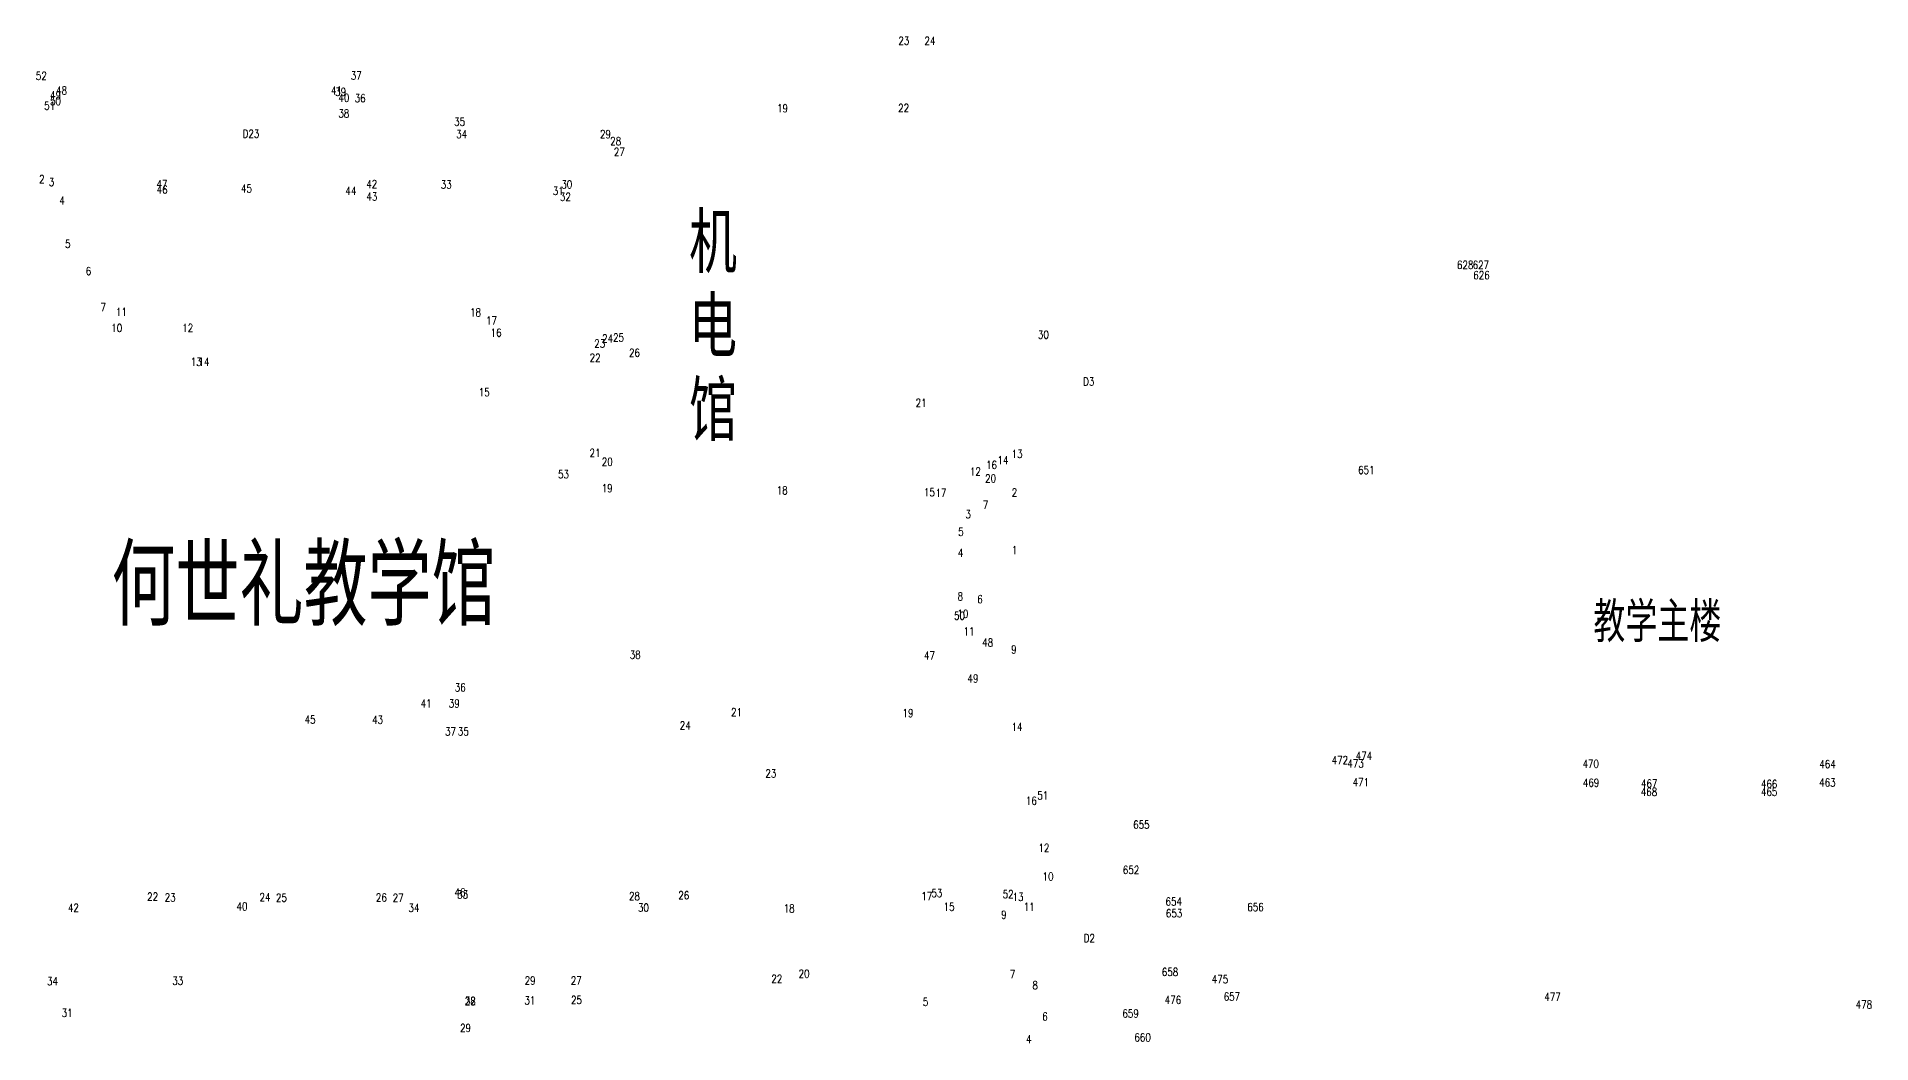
# Model space of a CAD drawing. Extents: x -992 to 2561, y -723 to 1492.
# Drawn here: x 59.4 to 288.7, y -450.6 to -324.8 of the extents above; entities that cross this region are included whole.
import ezdxf
from ezdxf.enums import TextEntityAlignment as Align

# ---------------------------------------------------------------- set-up
doc = ezdxf.new("R2010")
doc.units = 0
doc.header["$LTSCALE"] = 0.5
for name, color, linetype in [('JJ', 2, 'CONTINUOUS'), ('JMD', 6, 'CONTINUOUS'), ('ZDH', 1, 'CONTINUOUS')]:
    doc.layers.add(name, color=color, linetype=linetype)
doc.styles.add('HZ', font='rs.shx', dxfattribs={"width": 0.8, "bigfont": 'hztxt.shx'})

msp = doc.modelspace()

# ---------------------------------------------------------------- texts
at = {"layer": 'JJ', "linetype": 'Continuous', "style": 'HZ', "width": 0.8}
msp.add_text('教学主楼', height=5, dxfattribs=at).set_placement((261.92, -397.71, 3.12), align=Align.MIDDLE)
at = {"layer": 'JMD', "linetype": 'Continuous', "style": 'HZ', "width": 0.8}
for s, p in [('机', (140.92, -354.38, -8.92)), ('电', (140.92, -364.88, -8.92)), ('馆', (140.92, -375.38, -8.92))]:
    msp.add_text(s, height=7.5, dxfattribs=at).set_placement(p)
msp.add_text('何世礼教学馆', height=10, dxfattribs=at).set_placement((92.75, -392.89, -8.92), align=Align.MIDDLE)
at = {"layer": 'ZDH', "linetype": 'Continuous', "style": 'HZ', "width": 0.8}
for s, p in [('23', (167.08, -325.83, 0.19)), ('23', (167.08, -325.83, 0.19)), ('23', (167.08, -325.83, 0.19)), ('23', (167.08, -325.83, 0.19)), ('23', (167.08, -325.83, 0.19)), ('23', (167.08, -325.83, 0.19)), ('23', (167.08, -325.83, 0.19)), ('23', (167.08, -325.83, 0.19)), ('23', (167.08, -325.83, 0.19)), ('23', (167.08, -325.83, 0.19)), ('23', (167.08, -325.83, 0.19)), ('23', (167.08, -325.83, 0.19)), ('23', (167.08, -325.83, 0.19)), ('23', (167.08, -325.83, 0.19)), ('24', (170.34, -325.83, -0.5)), ('24', (170.34, -325.83, -0.5)), ('24', (170.34, -325.83, -0.5)), ('24', (170.34, -325.83, -0.5)), ('24', (170.34, -325.83, -0.5)), ('24', (170.34, -325.83, -0.5)), ('24', (170.34, -325.83, -0.5)), ('24', (170.34, -325.83, -0.5)), ('24', (170.34, -325.83, -0.5)), ('24', (170.34, -325.83, -0.5)), ('24', (170.34, -325.83, -0.5)), ('24', (170.34, -325.83, -0.5)), ('24', (170.34, -325.83, -0.5)), ('24', (170.34, -325.83, -0.5)), ('52', (59.3, -330.22, 0.31)), ('52', (59.3, -330.22, 0.31)), ('52', (59.3, -330.22, 0.31)), ('52', (59.3, -330.22, 0.31)), ('37', (98.66, -330.19, 0.3)), ('37', (98.66, -330.19, 0.3)), ('37', (98.66, -330.19, 0.3)), ('37', (98.66, -330.19, 0.3)), ('49', (61.08, -332.65, -0.19)), ('49', (61.08, -332.65, -0.19)), ('49', (61.08, -332.65, -0.19)), ('49', (61.08, -332.65, -0.19)), ('50', (61.07, -333.38, -0.2)), ('50', (61.07, -333.38, -0.2)), ('50', (61.07, -333.38, -0.2)), ('50', (61.07, -333.38, -0.2)), ('48', (61.83, -332.06, -0.19)), ('48', (61.83, -332.06, -0.19)), ('48', (61.83, -332.06, -0.19)), ('48', (61.83, -332.06, -0.19)), ('41', (96.17, -332.06, -0.15)), ('41', (96.17, -332.06, -0.15)), ('41', (96.17, -332.06, -0.15)), ('41', (96.17, -332.06, -0.15)), ('39', (96.7, -332.23, -0.14)), ('39', (96.7, -332.23, -0.14)), ('39', (96.7, -332.23, -0.14)), ('39', (96.7, -332.23, -0.14)), ('40', (97.11, -332.97, -0.14)), ('40', (97.11, -332.97, -0.14)), ('40', (97.11, -332.97, -0.14)), ('40', (97.11, -332.97, -0.14)), ('36', (99.14, -333.01, 0.4)), ('36', (99.14, -333.01, 0.4)), ('36', (99.14, -333.01, 0.4)), ('36', (99.14, -333.01, 0.4)), ('51', (60.34, -333.95, -0.18)), ('51', (60.34, -333.95, -0.18)), ('51', (60.34, -333.95, -0.18)), ('51', (60.34, -333.95, -0.18)), ('38', (97.1, -334.93, -0.11)), ('38', (97.1, -334.93, -0.11)), ('38', (97.1, -334.93, -0.11)), ('38', (97.1, -334.93, -0.11)), ('19', (151.92, -334.28, -1.03)), ('19', (151.92, -334.28, -1.03)), ('19', (151.92, -334.28, -1.03)), ('19', (151.92, -334.28, -1.03)), ('19', (151.92, -334.28, -1.03)), ('19', (151.92, -334.28, -1.03)), ('19', (151.92, -334.28, -1.03)), ('19', (151.92, -334.28, -1.03)), ('19', (151.92, -334.28, -1.03)), ('19', (151.92, -334.28, -1.03)), ('19', (151.92, -334.28, -1.03)), ('19', (151.92, -334.28, -1.03)), ('19', (151.92, -334.28, -1.03)), ('19', (151.92, -334.28, -1.03)), ('22', (167.05, -334.24, 0.18)), ('22', (167.05, -334.24, 0.18)), ('22', (167.05, -334.24, 0.18)), ('22', (167.05, -334.24, 0.18)), ('22', (167.05, -334.24, 0.18)), ('22', (167.05, -334.24, 0.18)), ('22', (167.05, -334.24, 0.18)), ('22', (167.05, -334.24, 0.18)), ('22', (167.05, -334.24, 0.18)), ('22', (167.05, -334.24, 0.18)), ('22', (167.05, -334.24, 0.18)), ('22', (167.05, -334.24, 0.18)), ('22', (167.05, -334.24, 0.18)), ('22', (167.05, -334.24, 0.18)), ('D23', (85.14, -337.45, 1.08)), ('D23', (85.14, -337.45, 1.08)), ('D23', (85.14, -337.45, 1.08)), ('D23', (85.14, -337.45, 1.08)), ('35', (111.57, -335.96, 0.01)), ('35', (111.57, -335.96, 0.01)), ('35', (111.57, -335.96, 0.01)), ('35', (111.57, -335.96, 0.01)), ('34', (111.83, -337.5, -0.09)), ('34', (111.83, -337.5, -0.09)), ('34', (111.83, -337.5, -0.09)), ('34', (111.83, -337.5, -0.09)), ('29', (129.79, -337.51, -0.09)), ('29', (129.79, -337.51, -0.09)), ('29', (129.79, -337.51, -0.09)), ('29', (129.79, -337.51, -0.09)), ('28', (131.07, -338.38, -0.08)), ('28', (131.07, -338.38, -0.08)), ('28', (131.07, -338.38, -0.08)), ('28', (131.07, -338.38, -0.08)), ('27', (131.53, -339.72, -0.08)), ('27', (131.53, -339.72, -0.08)), ('27', (131.53, -339.72, -0.08)), ('27', (131.53, -339.72, -0.08)), ('2', (59.71, -343.12, -0.17)), ('2', (59.71, -343.12, -0.17)), ('2', (59.71, -343.12, -0.17)), ('2', (59.71, -343.12, -0.17)), ('3', (60.92, -343.49, -0.17)), ('3', (60.92, -343.49, -0.17)), ('3', (60.92, -343.49, -0.17)), ('3', (60.92, -343.49, -0.17)), ('47', (74.37, -343.77, -0.17)), ('47', (74.37, -343.77, -0.17)), ('47', (74.37, -343.77, -0.17)), ('47', (74.37, -343.77, -0.17)), ('46', (74.39, -344.44, -0.08)), ('46', (74.39, -344.44, -0.08)), ('46', (74.39, -344.44, -0.08)), ('46', (74.39, -344.44, -0.08)), ('45', (84.94, -344.3, -0.08)), ('45', (84.94, -344.3, -0.08)), ('45', (84.94, -344.3, -0.08)), ('45', (84.94, -344.3, -0.08)), ('44', (97.98, -344.6, -0.04)), ('44', (97.98, -344.6, -0.04)), ('44', (97.98, -344.6, -0.04)), ('44', (97.98, -344.6, -0.04)), ('42', (100.58, -343.74, -0.11)), ('42', (100.58, -343.74, -0.11)), ('42', (100.58, -343.74, -0.11)), ('42', (100.58, -343.74, -0.11)), ('33', (109.9, -343.81, -0.08)), ('33', (109.9, -343.81, -0.08)), ('33', (109.9, -343.81, -0.08)), ('33', (109.9, -343.81, -0.08)), ('31', (123.9, -344.61, 0)), ('31', (123.9, -344.61, 0)), ('31', (123.9, -344.61, 0)), ('31', (123.9, -344.61, 0)), ('30', (124.96, -343.79, -0.11)), ('30', (124.96, -343.79, -0.11)), ('30', (124.96, -343.79, -0.11)), ('30', (124.96, -343.79, -0.11)), ('4', (62.22, -345.78, -0.18)), ('4', (62.22, -345.78, -0.18)), ('4', (62.22, -345.78, -0.18)), ('4', (62.22, -345.78, -0.18)), ('43', (100.61, -345.32, -0.12)), ('43', (100.61, -345.32, -0.12)), ('43', (100.61, -345.32, -0.12)), ('43', (100.61, -345.32, -0.12)), ('32', (124.79, -345.35, 0.23)), ('32', (124.79, -345.35, 0.23)), ('32', (124.79, -345.35, 0.23)), ('32', (124.79, -345.35, 0.23)), ('5', (62.96, -351.21, -0.18)), ('5', (62.96, -351.21, -0.18)), ('5', (62.96, -351.21, -0.18)), ('5', (62.96, -351.21, -0.18)), ('628', (236.88, -353.85, 0.57)), ('628', (236.88, -353.85, 0.57)), ('627', (238.84, -353.85, 0.58)), ('627', (238.84, -353.85, 0.58)), ('6', (65.53, -354.61, -0.16)), ('6', (65.53, -354.61, -0.16)), ('6', (65.53, -354.61, -0.16)), ('6', (65.53, -354.61, -0.16)), ('626', (238.92, -355.13, 0.59)), ('626', (238.92, -355.13, 0.59)), ('7', (67.38, -359.11, -0.17)), ('7', (67.38, -359.11, -0.17)), ('7', (67.38, -359.11, -0.17)), ('7', (67.38, -359.11, -0.17)), ('11', (69.3, -359.73, -0.18)), ('11', (69.3, -359.73, -0.18)), ('11', (69.3, -359.73, -0.18)), ('11', (69.3, -359.73, -0.18)), ('18', (113.56, -359.78, -0.13)), ('18', (113.56, -359.78, -0.13)), ('18', (113.56, -359.78, -0.13)), ('18', (113.56, -359.78, -0.13)), ('17', (115.55, -360.81, -0.11)), ('17', (115.55, -360.81, -0.11)), ('17', (115.55, -360.81, -0.11)), ('17', (115.55, -360.81, -0.11)), ('10', (68.72, -361.73, -0.06)), ('10', (68.72, -361.73, -0.06)), ('10', (68.72, -361.73, -0.06)), ('10', (68.72, -361.73, -0.06)), ('12', (77.59, -361.72, 0.01)), ('12', (77.59, -361.72, 0.01)), ('12', (77.59, -361.72, 0.01)), ('12', (77.59, -361.72, 0.01)), ('16', (116.13, -362.32, -0.11)), ('16', (116.13, -362.32, -0.11)), ('16', (116.13, -362.32, -0.11)), ('16', (116.13, -362.32, -0.11)), ('24', (130.06, -363.03, -0.1)), ('24', (130.06, -363.03, -0.1)), ('24', (130.06, -363.03, -0.1)), ('24', (130.06, -363.03, -0.1)), ('25', (131.43, -362.93, -0.09)), ('25', (131.43, -362.93, -0.09)), ('25', (131.43, -362.93, -0.09)), ('25', (131.43, -362.93, -0.09)), ('30', (184.52, -362.57, -0.22)), ('30', (184.52, -362.57, -0.22)), ('30', (184.52, -362.57, -0.22)), ('30', (184.52, -362.57, -0.22)), ('30', (184.52, -362.57, -0.22)), ('30', (184.52, -362.57, -0.22)), ('30', (184.52, -362.57, -0.22)), ('30', (184.52, -362.57, -0.22)), ('30', (184.52, -362.57, -0.22)), ('30', (184.52, -362.57, -0.22)), ('30', (184.52, -362.57, -0.22)), ('30', (184.52, -362.57, -0.22)), ('30', (184.52, -362.57, -0.22)), ('30', (184.52, -362.57, -0.22)), ('22', (128.5, -365.45, -0.09)), ('22', (128.5, -365.45, -0.09)), ('22', (128.5, -365.45, -0.09)), ('22', (128.5, -365.45, -0.09)), ('23', (129.07, -363.68, -0.1)), ('23', (129.07, -363.68, -0.1)), ('23', (129.07, -363.68, -0.1)), ('23', (129.07, -363.68, -0.1)), ('26', (133.42, -364.82, 0.01)), ('26', (133.42, -364.82, 0.01)), ('26', (133.42, -364.82, 0.01)), ('26', (133.42, -364.82, 0.01)), ('13', (78.65, -365.96, 0.01)), ('13', (78.65, -365.96, 0.01)), ('13', (78.65, -365.96, 0.01)), ('13', (78.65, -365.96, 0.01)), ('14', (79.63, -365.94, 0)), ('14', (79.63, -365.94, 0)), ('14', (79.63, -365.94, 0)), ('14', (79.63, -365.94, 0)), ('15', (114.65, -369.77, 0)), ('15', (114.65, -369.77, 0)), ('15', (114.65, -369.77, 0)), ('15', (114.65, -369.77, 0)), ('D3', (190.17, -368.42, 1.08)), ('D3', (190.17, -368.42, 1.08)), ('D3', (190.17, -368.42, 1.08)), ('D3', (190.17, -368.42, 1.08)), ('D3', (190.17, -368.42, 1.08)), ('D3', (190.17, -368.42, 1.08)), ('D3', (190.17, -368.42, 1.08)), ('D3', (190.17, -368.42, 1.08)), ('D3', (190.17, -368.42, 1.08)), ('D3', (190.17, -368.42, 1.08)), ('D3', (190.17, -368.42, 1.08)), ('D3', (190.17, -368.42, 1.08)), ('D3', (190.17, -368.42, 1.08)), ('D3', (190.17, -368.42, 1.08)), ('21', (169.23, -371.09, 0.09)), ('21', (169.23, -371.09, 0.09)), ('21', (169.23, -371.09, 0.09)), ('21', (169.23, -371.09, 0.09)), ('21', (169.23, -371.09, 0.09)), ('21', (169.23, -371.09, 0.09)), ('21', (169.23, -371.09, 0.09)), ('21', (169.23, -371.09, 0.09)), ('21', (169.23, -371.09, 0.09)), ('21', (169.23, -371.09, 0.09)), ('21', (169.23, -371.09, 0.09)), ('21', (169.23, -371.09, 0.09)), ('21', (169.23, -371.09, 0.09)), ('21', (169.23, -371.09, 0.09)), ('21', (128.49, -377.34, 0.37)), ('21', (128.49, -377.34, 0.37)), ('21', (128.49, -377.34, 0.37)), ('21', (128.49, -377.34, 0.37)), ('20', (130.02, -378.44, 0.53)), ('20', (130.02, -378.44, 0.53)), ('20', (130.02, -378.44, 0.53)), ('20', (130.02, -378.44, 0.53)), ('16', (178.04, -378.85, -0.1)), ('16', (178.04, -378.85, -0.1)), ('16', (178.04, -378.85, -0.1)), ('16', (178.04, -378.85, -0.1)), ('16', (178.04, -378.85, -0.1)), ('16', (178.04, -378.85, -0.1)), ('16', (178.04, -378.85, -0.1)), ('16', (178.04, -378.85, -0.1)), ('16', (178.04, -378.85, -0.1)), ('16', (178.04, -378.85, -0.1)), ('16', (178.04, -378.85, -0.1)), ('16', (178.04, -378.85, -0.1)), ('16', (178.04, -378.85, -0.1)), ('16', (178.04, -378.85, -0.1)), ('14', (179.45, -378.25, -0.11)), ('14', (179.45, -378.25, -0.11)), ('14', (179.45, -378.25, -0.11)), ('14', (179.45, -378.25, -0.11)), ('14', (179.45, -378.25, -0.11)), ('14', (179.45, -378.25, -0.11)), ('14', (179.45, -378.25, -0.11)), ('14', (179.45, -378.25, -0.11)), ('14', (179.45, -378.25, -0.11)), ('14', (179.45, -378.25, -0.11)), ('14', (179.45, -378.25, -0.11)), ('14', (179.45, -378.25, -0.11)), ('14', (179.45, -378.25, -0.11)), ('14', (179.45, -378.25, -0.11)), ('13', (181.23, -377.46, -0.19)), ('13', (181.23, -377.46, -0.19)), ('13', (181.23, -377.46, -0.19)), ('13', (181.23, -377.46, -0.19)), ('13', (181.23, -377.46, -0.19)), ('13', (181.23, -377.46, -0.19)), ('13', (181.23, -377.46, -0.19)), ('13', (181.23, -377.46, -0.19)), ('13', (181.23, -377.46, -0.19)), ('13', (181.23, -377.46, -0.19)), ('13', (181.23, -377.46, -0.19)), ('13', (181.23, -377.46, -0.19)), ('13', (181.23, -377.46, -0.19)), ('13', (181.23, -377.46, -0.19)), ('53', (124.55, -380.01, 0.53)), ('53', (124.55, -380.01, 0.53)), ('53', (124.55, -380.01, 0.53)), ('53', (124.55, -380.01, 0.53)), ('12', (176.01, -379.67, -0.08)), ('12', (176.01, -379.67, -0.08)), ('12', (176.01, -379.67, -0.08)), ('12', (176.01, -379.67, -0.08)), ('12', (176.01, -379.67, -0.08)), ('12', (176.01, -379.67, -0.08)), ('12', (176.01, -379.67, -0.08)), ('12', (176.01, -379.67, -0.08)), ('12', (176.01, -379.67, -0.08)), ('12', (176.01, -379.67, -0.08)), ('12', (176.01, -379.67, -0.08)), ('12', (176.01, -379.67, -0.08)), ('12', (176.01, -379.67, -0.08)), ('12', (176.01, -379.67, -0.08)), ('20', (177.92, -380.53, -0.11)), ('20', (177.92, -380.53, -0.11)), ('20', (177.92, -380.53, -0.11)), ('20', (177.92, -380.53, -0.11)), ('20', (177.92, -380.53, -0.11)), ('20', (177.92, -380.53, -0.11)), ('20', (177.92, -380.53, -0.11)), ('20', (177.92, -380.53, -0.11)), ('20', (177.92, -380.53, -0.11)), ('20', (177.92, -380.53, -0.11)), ('20', (177.92, -380.53, -0.11)), ('20', (177.92, -380.53, -0.11)), ('20', (177.92, -380.53, -0.11)), ('20', (177.92, -380.53, -0.11)), ('651', (224.53, -379.48, 0.54)), ('651', (224.53, -379.48, 0.54)), ('19', (130.01, -381.76, 0.53)), ('19', (130.01, -381.76, 0.53)), ('19', (130.01, -381.76, 0.53)), ('19', (130.01, -381.76, 0.53)), ('18', (151.88, -382.02, -1.04)), ('18', (151.88, -382.02, -1.04)), ('18', (151.88, -382.02, -1.04)), ('18', (151.88, -382.02, -1.04)), ('18', (151.88, -382.02, -1.04)), ('18', (151.88, -382.02, -1.04)), ('18', (151.88, -382.02, -1.04)), ('18', (151.88, -382.02, -1.04)), ('18', (151.88, -382.02, -1.04)), ('18', (151.88, -382.02, -1.04)), ('18', (151.88, -382.02, -1.04)), ('18', (151.88, -382.02, -1.04)), ('18', (151.88, -382.02, -1.04)), ('18', (151.88, -382.02, -1.04)), ('15', (170.27, -382.25, 0.18)), ('15', (170.27, -382.25, 0.18)), ('15', (170.27, -382.25, 0.18)), ('15', (170.27, -382.25, 0.18)), ('15', (170.27, -382.25, 0.18)), ('15', (170.27, -382.25, 0.18)), ('15', (170.27, -382.25, 0.18)), ('15', (170.27, -382.25, 0.18)), ('15', (170.27, -382.25, 0.18)), ('15', (170.27, -382.25, 0.18)), ('15', (170.27, -382.25, 0.18)), ('15', (170.27, -382.25, 0.18)), ('15', (170.27, -382.25, 0.18)), ('15', (170.27, -382.25, 0.18)), ('17', (171.72, -382.34, 0.19)), ('17', (171.72, -382.34, 0.19)), ('17', (171.72, -382.34, 0.19)), ('17', (171.72, -382.34, 0.19)), ('17', (171.72, -382.34, 0.19)), ('17', (171.72, -382.34, 0.19)), ('17', (171.72, -382.34, 0.19)), ('17', (171.72, -382.34, 0.19)), ('17', (171.72, -382.34, 0.19)), ('17', (171.72, -382.34, 0.19)), ('17', (171.72, -382.34, 0.19)), ('17', (171.72, -382.34, 0.19)), ('17', (171.72, -382.34, 0.19)), ('17', (171.72, -382.34, 0.19)), ('7', (177.63, -383.83, -0.12)), ('7', (177.63, -383.83, -0.12)), ('7', (177.63, -383.83, -0.12)), ('7', (177.63, -383.83, -0.12)), ('7', (177.63, -383.83, -0.12)), ('7', (177.63, -383.83, -0.12)), ('7', (177.63, -383.83, -0.12)), ('7', (177.63, -383.83, -0.12)), ('7', (177.63, -383.83, -0.12)), ('7', (177.63, -383.83, -0.12)), ('7', (177.63, -383.83, -0.12)), ('7', (177.63, -383.83, -0.12)), ('7', (177.63, -383.83, -0.12)), ('7', (177.63, -383.83, -0.12)), ('2', (181.24, -382.29, -0.2)), ('2', (181.24, -382.29, -0.2)), ('2', (181.24, -382.29, -0.2)), ('2', (181.24, -382.29, -0.2)), ('2', (181.24, -382.29, -0.2)), ('2', (181.24, -382.29, -0.2)), ('2', (181.24, -382.29, -0.2)), ('2', (181.24, -382.29, -0.2)), ('2', (181.24, -382.29, -0.2)), ('2', (181.24, -382.29, -0.2)), ('2', (181.24, -382.29, -0.2)), ('2', (181.24, -382.29, -0.2)), ('2', (181.24, -382.29, -0.2)), ('2', (181.24, -382.29, -0.2)), ('3', (175.45, -385, -0.2)), ('3', (175.45, -385, -0.2)), ('3', (175.45, -385, -0.2)), ('3', (175.45, -385, -0.2)), ('3', (175.45, -385, -0.2)), ('3', (175.45, -385, -0.2)), ('3', (175.45, -385, -0.2)), ('3', (175.45, -385, -0.2)), ('3', (175.45, -385, -0.2)), ('3', (175.45, -385, -0.2)), ('3', (175.45, -385, -0.2)), ('3', (175.45, -385, -0.2)), ('3', (175.45, -385, -0.2)), ('3', (175.45, -385, -0.2)), ('5', (174.56, -387.2, -0.13)), ('5', (174.56, -387.2, -0.13)), ('5', (174.56, -387.2, -0.13)), ('5', (174.56, -387.2, -0.13)), ('5', (174.56, -387.2, -0.13)), ('5', (174.56, -387.2, -0.13)), ('5', (174.56, -387.2, -0.13)), ('5', (174.56, -387.2, -0.13)), ('5', (174.56, -387.2, -0.13)), ('5', (174.56, -387.2, -0.13)), ('5', (174.56, -387.2, -0.13)), ('5', (174.56, -387.2, -0.13)), ('5', (174.56, -387.2, -0.13)), ('5', (174.56, -387.2, -0.13)), ('4', (174.51, -389.84, -0.14)), ('4', (174.51, -389.84, -0.14)), ('4', (174.51, -389.84, -0.14)), ('4', (174.51, -389.84, -0.14)), ('4', (174.51, -389.84, -0.14)), ('4', (174.51, -389.84, -0.14)), ('4', (174.51, -389.84, -0.14)), ('4', (174.51, -389.84, -0.14)), ('4', (174.51, -389.84, -0.14)), ('4', (174.51, -389.84, -0.14)), ('4', (174.51, -389.84, -0.14)), ('4', (174.51, -389.84, -0.14)), ('4', (174.51, -389.84, -0.14)), ('4', (174.51, -389.84, -0.14)), ('1', (181.26, -389.48, -0.22)), ('1', (181.26, -389.48, -0.22)), ('1', (181.26, -389.48, -0.22)), ('1', (181.26, -389.48, -0.22)), ('1', (181.26, -389.48, -0.22)), ('1', (181.26, -389.48, -0.22)), ('1', (181.26, -389.48, -0.22)), ('1', (181.26, -389.48, -0.22)), ('1', (181.26, -389.48, -0.22)), ('1', (181.26, -389.48, -0.22)), ('1', (181.26, -389.48, -0.22)), ('1', (181.26, -389.48, -0.22)), ('1', (181.26, -389.48, -0.22)), ('1', (181.26, -389.48, -0.22)), ('8', (174.48, -395.27, 0.56)), ('8', (174.48, -395.27, 0.56)), ('8', (174.48, -395.27, 0.56)), ('8', (174.48, -395.27, 0.56)), ('8', (174.48, -395.27, 0.56)), ('8', (174.48, -395.27, 0.56)), ('8', (174.48, -395.27, 0.56)), ('8', (174.48, -395.27, 0.56)), ('8', (174.48, -395.27, 0.56)), ('8', (174.48, -395.27, 0.56)), ('8', (174.48, -395.27, 0.56)), ('8', (174.48, -395.27, 0.56)), ('8', (174.48, -395.27, 0.56)), ('8', (174.48, -395.27, 0.56)), ('10', (174.46, -397.44, 0.58)), ('10', (174.46, -397.44, 0.58)), ('10', (174.46, -397.44, 0.58)), ('10', (174.46, -397.44, 0.58)), ('10', (174.46, -397.44, 0.58)), ('10', (174.46, -397.44, 0.58)), ('10', (174.46, -397.44, 0.58)), ('10', (174.46, -397.44, 0.58)), ('10', (174.46, -397.44, 0.58)), ('10', (174.46, -397.44, 0.58)), ('10', (174.46, -397.44, 0.58)), ('10', (174.46, -397.44, 0.58)), ('10', (174.46, -397.44, 0.58)), ('10', (174.46, -397.44, 0.58)), ('6', (176.94, -395.62, -0.16)), ('6', (176.94, -395.62, -0.16)), ('6', (176.94, -395.62, -0.16)), ('6', (176.94, -395.62, -0.16)), ('6', (176.94, -395.62, -0.16)), ('6', (176.94, -395.62, -0.16)), ('6', (176.94, -395.62, -0.16)), ('6', (176.94, -395.62, -0.16)), ('6', (176.94, -395.62, -0.16)), ('6', (176.94, -395.62, -0.16)), ('6', (176.94, -395.62, -0.16)), ('6', (176.94, -395.62, -0.16)), ('6', (176.94, -395.62, -0.16)), ('6', (176.94, -395.62, -0.16)), ('50', (174.03, -397.68, 0.75)), ('50', (174.03, -397.68, 0.75)), ('50', (174.03, -397.68, 0.75)), ('50', (174.03, -397.68, 0.75)), ('11', (175.22, -399.64, 0.51)), ('11', (175.22, -399.64, 0.51)), ('11', (175.22, -399.64, 0.51)), ('11', (175.22, -399.64, 0.51)), ('11', (175.22, -399.64, 0.51)), ('11', (175.22, -399.64, 0.51)), ('11', (175.22, -399.64, 0.51)), ('11', (175.22, -399.64, 0.51)), ('11', (175.22, -399.64, 0.51)), ('11', (175.22, -399.64, 0.51)), ('11', (175.22, -399.64, 0.51)), ('11', (175.22, -399.64, 0.51)), ('11', (175.22, -399.64, 0.51)), ('11', (175.22, -399.64, 0.51)), ('48', (177.55, -401.05, -0.07)), ('48', (177.55, -401.05, -0.07)), ('48', (177.55, -401.05, -0.07)), ('48', (177.55, -401.05, -0.07)), ('9', (181.18, -401.9, -0.26)), ('9', (181.18, -401.9, -0.26)), ('9', (181.18, -401.9, -0.26)), ('9', (181.18, -401.9, -0.26)), ('9', (181.18, -401.9, -0.26)), ('9', (181.18, -401.9, -0.26)), ('9', (181.18, -401.9, -0.26)), ('9', (181.18, -401.9, -0.26)), ('9', (181.18, -401.9, -0.26)), ('9', (181.18, -401.9, -0.26)), ('9', (181.18, -401.9, -0.26)), ('9', (181.18, -401.9, -0.26)), ('9', (181.18, -401.9, -0.26)), ('9', (181.18, -401.9, -0.26)), ('38', (133.51, -402.56, 0.45)), ('38', (133.51, -402.56, 0.45)), ('38', (133.51, -402.56, 0.45)), ('38', (133.51, -402.56, 0.45)), ('47', (170.28, -402.65, 0.22)), ('47', (170.28, -402.65, 0.22)), ('47', (170.28, -402.65, 0.22)), ('47', (170.28, -402.65, 0.22)), ('36', (111.65, -406.64, 0.49)), ('36', (111.65, -406.64, 0.49)), ('36', (111.65, -406.64, 0.49)), ('36', (111.65, -406.64, 0.49)), ('49', (175.71, -405.53, -0.12)), ('49', (175.71, -405.53, -0.12)), ('49', (175.71, -405.53, -0.12)), ('49', (175.71, -405.53, -0.12)), ('41', (107.38, -408.65, 0.51)), ('41', (107.38, -408.65, 0.51)), ('41', (107.38, -408.65, 0.51)), ('41', (107.38, -408.65, 0.51)), ('39', (110.9, -408.65, 0.46)), ('39', (110.9, -408.65, 0.46)), ('39', (110.9, -408.65, 0.46)), ('39', (110.9, -408.65, 0.46)), ('45', (92.89, -410.66, 0.43)), ('45', (92.89, -410.66, 0.43)), ('45', (92.89, -410.66, 0.43)), ('45', (92.89, -410.66, 0.43)), ('43', (101.32, -410.69, 0.47)), ('43', (101.32, -410.69, 0.47)), ('43', (101.32, -410.69, 0.47)), ('43', (101.32, -410.69, 0.47)), ('21', (146.17, -409.74, 0.26)), ('21', (146.17, -409.74, 0.26)), ('21', (146.17, -409.74, 0.26)), ('21', (146.17, -409.74, 0.26)), ('19', (167.59, -409.85, -0.05)), ('19', (167.59, -409.85, -0.05)), ('19', (167.59, -409.85, -0.05)), ('19', (167.59, -409.85, -0.05)), ('37', (110.43, -412.15, 0.33)), ('37', (110.43, -412.15, 0.33)), ('37', (110.43, -412.15, 0.33)), ('37', (110.43, -412.15, 0.33)), ('35', (112.03, -412.14, 0.29)), ('35', (112.03, -412.14, 0.29)), ('35', (112.03, -412.14, 0.29)), ('35', (112.03, -412.14, 0.29)), ('24', (139.76, -411.39, 0.21)), ('24', (139.76, -411.39, 0.21)), ('24', (139.76, -411.39, 0.21)), ('24', (139.76, -411.39, 0.21)), ('14', (181.22, -411.58, -0.17)), ('14', (181.22, -411.58, -0.17)), ('14', (181.22, -411.58, -0.17)), ('14', (181.22, -411.58, -0.17)), ('472', (221.22, -415.72, 0.81)), ('474', (224.23, -415.19, 0.89)), ('23', (150.46, -417.39, 0.01)), ('23', (150.46, -417.39, 0.01)), ('23', (150.46, -417.39, 0.01)), ('23', (150.46, -417.39, 0.01)), ('473', (223.18, -416.15, 0.8)), ('470', (252.57, -416.19, 0.29)), ('464', (282.16, -416.22, 0.57)), ('51', (184.44, -420.15, -0.2)), ('51', (184.44, -420.15, -0.2)), ('51', (184.44, -420.15, -0.2)), ('51', (184.44, -420.15, -0.2)), ('471', (223.83, -418.5, 0.87)), ('469', (252.61, -418.55, 0.35)), ('468', (259.85, -419.7, 0.37)), ('467', (259.87, -418.65, 0.81)), ('465', (274.86, -419.69, 0.36)), ('466', (274.86, -418.71, 0.79)), ('463', (282.14, -418.53, 0.66)), ('16', (183.01, -420.81, -0.34)), ('16', (183.01, -420.81, -0.34)), ('16', (183.01, -420.81, -0.34)), ('16', (183.01, -420.81, -0.34)), ('655', (196.42, -423.79, -0.16)), ('655', (196.42, -423.79, -0.16)), ('12', (184.58, -426.7, -0.22)), ('12', (184.58, -426.7, -0.22)), ('12', (184.58, -426.7, -0.22)), ('12', (184.58, -426.7, -0.22)), ('652', (195.13, -429.45, -0.18)), ('652', (195.13, -429.45, -0.18)), ('10', (185.1, -430.27, -0.29)), ('10', (185.1, -430.27, -0.29)), ('10', (185.1, -430.27, -0.29)), ('10', (185.1, -430.27, -0.29)), ('42', (63.31, -434.17, 0.02)), ('42', (63.31, -434.17, 0.02)), ('42', (63.31, -434.17, 0.02)), ('42', (63.31, -434.17, 0.02)), ('22', (73.21, -432.79, -0.25)), ('22', (73.21, -432.79, -0.25)), ('23', (75.4, -432.88, -0.19)), ('23', (75.4, -432.88, -0.19)), ('40', (84.37, -434.01, -0.02)), ('40', (84.37, -434.01, -0.02)), ('40', (84.37, -434.01, -0.02)), ('40', (84.37, -434.01, -0.02)), ('24', (87.25, -432.85, -0.28)), ('24', (87.25, -432.85, -0.28)), ('25', (89.3, -432.92, -0.27)), ('25', (89.3, -432.92, -0.27)), ('26', (101.79, -432.9, -0.27)), ('26', (101.79, -432.9, -0.27)), ('27', (103.89, -432.93, -0.27)), ('27', (103.89, -432.93, -0.27)), ('34', (105.85, -434.2, -0.07)), ('34', (105.85, -434.2, -0.07)), ('34', (105.85, -434.2, -0.07)), ('34', (105.85, -434.2, -0.07)), ('46', (111.61, -432.27, -0.15)), ('46', (111.61, -432.27, -0.15)), ('46', (111.61, -432.27, -0.15)), ('46', (111.61, -432.27, -0.15)), ('33', (111.95, -432.53, -0.12)), ('33', (111.95, -432.53, -0.12)), ('33', (111.95, -432.53, -0.12)), ('33', (111.95, -432.53, -0.12)), ('28', (133.42, -432.72, -0.13)), ('28', (133.42, -432.72, -0.13)), ('28', (133.42, -432.72, -0.13)), ('28', (133.42, -432.72, -0.13)), ('30', (134.54, -434.16, -0.11)), ('30', (134.54, -434.16, -0.11)), ('30', (134.54, -434.16, -0.11)), ('30', (134.54, -434.16, -0.11)), ('26', (139.58, -432.62, -0.11)), ('26', (139.58, -432.62, -0.11)), ('26', (139.58, -432.62, -0.11)), ('26', (139.58, -432.62, -0.11)), ('18', (152.75, -434.26, -0.11)), ('18', (152.75, -434.26, -0.11)), ('18', (152.75, -434.26, -0.11)), ('18', (152.75, -434.26, -0.11)), ('17', (169.95, -432.73, -0.17)), ('17', (169.95, -432.73, -0.17)), ('17', (169.95, -432.73, -0.17)), ('17', (169.95, -432.73, -0.17)), ('53', (171.2, -432.34, -0.19)), ('53', (171.2, -432.34, -0.19)), ('53', (171.2, -432.34, -0.19)), ('53', (171.2, -432.34, -0.19)), ('15', (172.73, -434.05, -0.15)), ('15', (172.73, -434.05, -0.15)), ('15', (172.73, -434.05, -0.15)), ('15', (172.73, -434.05, -0.15)), ('52', (180.11, -432.47, -0.21)), ('52', (180.11, -432.47, -0.21)), ('13', (181.34, -432.83, -0.19)), ('13', (181.34, -432.83, -0.19)), ('13', (181.34, -432.83, -0.19)), ('13', (181.34, -432.83, -0.19)), ('11', (182.74, -434.06, -0.29)), ('11', (182.74, -434.06, -0.29)), ('11', (182.74, -434.06, -0.29)), ('11', (182.74, -434.06, -0.29)), ('654', (200.46, -433.4, -0.04)), ('654', (200.46, -433.4, -0.04)), ('656', (210.68, -434.09, 0.84)), ('656', (210.68, -434.09, 0.84)), ('9', (179.93, -435.04, -0.26)), ('9', (179.93, -435.04, -0.26)), ('9', (179.93, -435.04, -0.26)), ('9', (179.93, -435.04, -0.26)), ('653', (200.51, -434.87, -0.1)), ('653', (200.51, -434.87, -0.1)), ('D2', (190.24, -437.97, 1.08)), ('D2', (190.24, -437.97, 1.08)), ('D2', (190.24, -437.97, 1.08)), ('D2', (190.24, -437.97, 1.08)), ('34', (60.69, -443.36, -0.28)), ('34', (60.69, -443.36, -0.28)), ('33', (76.35, -443.3, -0.35)), ('33', (76.35, -443.3, -0.35)), ('29', (120.38, -443.27, -0.08)), ('29', (120.38, -443.27, -0.08)), ('29', (120.38, -443.27, -0.08)), ('29', (120.38, -443.27, -0.08)), ('27', (126.15, -443.27, -0.11)), ('27', (126.15, -443.27, -0.11)), ('27', (126.15, -443.27, -0.11)), ('27', (126.15, -443.27, -0.11)), ('22', (151.21, -443.05, -0.27)), ('22', (151.21, -443.05, -0.27)), ('22', (151.21, -443.05, -0.27)), ('22', (151.21, -443.05, -0.27)), ('20', (154.61, -442.42, -0.26)), ('20', (154.61, -442.42, -0.26)), ('20', (154.61, -442.42, -0.26)), ('20', (154.61, -442.42, -0.26)), ('7', (181, -442.49, -0.29)), ('7', (181, -442.49, -0.29)), ('7', (181, -442.49, -0.29)), ('7', (181, -442.49, -0.29)), ('658', (200, -442.2, -0.09)), ('658', (200, -442.2, -0.09)), ('475', (206.24, -443.11, 0.1)), ('25', (126.17, -445.7, 0.27)), ('25', (126.17, -445.7, 0.27)), ('25', (126.17, -445.7, 0.27)), ('25', (126.17, -445.7, 0.27)), ('8', (183.83, -443.86, -0.35)), ('8', (183.83, -443.86, -0.35)), ('8', (183.83, -443.86, -0.35)), ('8', (183.83, -443.86, -0.35)), ('476', (200.36, -445.7, -0.08)), ('657', (207.73, -445.28, 0.51)), ('657', (207.73, -445.28, 0.51)), ('477', (247.8, -445.29, -0.18)), ('31', (62.52, -447.32, 0.02)), ('31', (62.52, -447.32, 0.02)), ('28', (112.9, -445.83, 0.08)), ('28', (112.9, -445.83, 0.08)), ('32', (112.91, -445.82, 0.27)), ('32', (112.91, -445.82, 0.27)), ('32', (112.91, -445.82, 0.27)), ('32', (112.91, -445.82, 0.27)), ('31', (120.36, -445.76, 0.33)), ('31', (120.36, -445.76, 0.33)), ('31', (120.36, -445.76, 0.33)), ('31', (120.36, -445.76, 0.33)), ('5', (170.14, -445.93, 0.04)), ('5', (170.14, -445.93, 0.04)), ('5', (170.14, -445.93, 0.04)), ('5', (170.14, -445.93, 0.04)), ('6', (185.06, -447.77, -0.29)), ('6', (185.06, -447.77, -0.29)), ('6', (185.06, -447.77, -0.29)), ('6', (185.06, -447.77, -0.29)), ('659', (195.07, -447.39, -0.11)), ('659', (195.07, -447.39, -0.11)), ('478', (286.7, -446.27, -0.01)), ('29', (112.31, -449.2, 0.11)), ('29', (112.31, -449.2, 0.11)), ('4', (183.04, -450.61, -0.24)), ('4', (183.04, -450.61, -0.24)), ('4', (183.04, -450.61, -0.24)), ('4', (183.04, -450.61, -0.24)), ('660', (196.57, -450.38, -0.18)), ('660', (196.57, -450.38, -0.18))]:
    msp.add_text(s, height=1, dxfattribs=at).set_placement(p)

doc.saveas('drawing.dxf')
